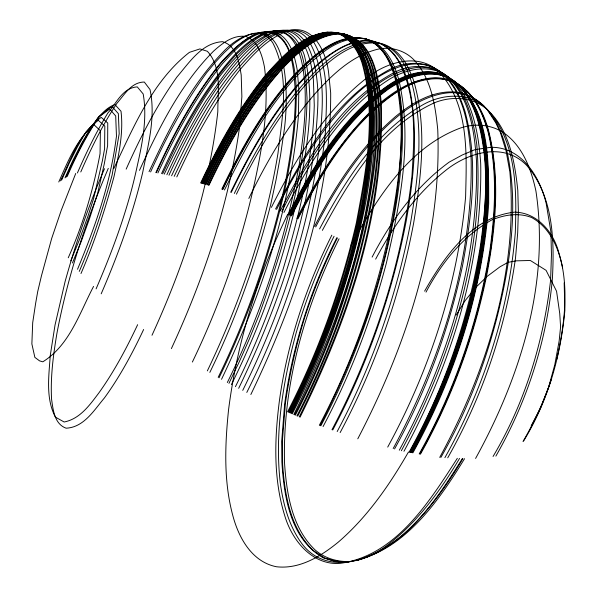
<?xml version="1.0" encoding="UTF-8"?>
<svg xmlns="http://www.w3.org/2000/svg" width="597" height="597" viewBox="0 0 597 597"><rect width="100%" height="100%" fill="white"/><g stroke="black" fill="none" stroke-linecap="round" stroke-linejoin="round"><path stroke-width="0.9" d="M556.747 359.409C564.456 324.693 569.575 287.62 558.889 252.956C553.71 232.337 537.307 212.577 514.741 212.144C471.958 216.704 444.146 256.829 424.616 291.157M551.65 378.491C544.322 400.415 534.643 421.519 523.017 441.496M68.245 257.777C82.707 225.427 92.819 191.398 99.505 156.638L100.05 153.683L100.393 130.736L93.983 124.751L93.035 125.467C76.162 140.526 67.715 161.824 58.775 181.988M75.737 173.443L61.2 210.457L51.693 238.412L41.469 275.754L37.701 291.635L35.626 303.403L32.701 322.664L31.872 343.909L34.857 357.372L39.559 360.864L42.805 361.812C69.588 345.267 79.617 312.873 93.572 286.403M70.759 260.889L79.483 239.569L87.916 216.293L93.58 198.667L102.385 160.824L104.594 148.78L104.811 126.131L98.318 120.325C78.498 134.959 70.842 159.608 60.491 180.869M72.438 262.971L81.192 241.613L89.64 218.301L97.654 193.383L104.326 163.645L107.624 145.504L107.758 123.057L101.214 117.363L95.371 121.818L85.938 132.064L77.52 146.728L69.424 162.75L61.625 180.122M77.535 269.277C94.714 227.905 109.915 185.182 115.855 140.571L116.467 136.28L115.699 115.982L109.676 109.05L98.117 117.542L89.229 130.168L80.826 144.743L72.759 160.66L65.006 177.913M79.252 271.404C92.789 240.166 103.296 207.719 112.161 174.876L119.176 133.743L118.348 113.617L112.281 106.788L109.154 108.333L99.065 116.355C85.744 135.265 75.244 155.981 66.118 177.19M80.976 273.53C94.557 242.233 105.079 209.719 113.952 176.802C118.624 155.31 123.654 133.362 121.004 111.251L114.893 104.527C103.677 108.736 97.251 119.154 91.386 128.922C82.14 144.131 74.274 160.123 67.23 176.458M104.512 168.682C88.729 205.301 75.767 243.106 65.103 281.523L55.036 325.007L50.26 355.491C48.924 375.923 45.462 398.214 55.409 417.131L64.163 422.004C80.035 418.863 89.64 405.124 98.744 393.095C114.072 371.73 126.445 348.447 137.631 324.701M108.281 168.376C85.707 221.323 67.752 276.426 56.984 333.029C53.29 354.872 50.357 377.005 51.566 399.206C53.126 409.811 54.364 423.967 66.095 428.198C83.983 427.37 94.05 410.154 104.408 397.953C119.915 376.625 132.4 353.305 143.631 329.499M96.102 288.866C113.146 249.352 128.124 208.719 137.116 166.548C142.422 142.877 147.422 118.213 143.183 93.96L137.273 86.886C122.512 87.796 116.318 103.415 107.781 113.124C96.102 132.228 86.326 152.422 77.423 172.951M101.191 293.814C118.228 254.546 132.862 214.054 142.72 172.361C148.019 145.317 155.981 117.154 150.011 89.543L144.31 82.043C131.34 82.102 124.542 94.617 116.945 103.266C102.572 124.855 91.125 148.235 80.774 171.973M113.766 168.608C133.586 127.251 152.242 81.393 189.413 52.349L199.913 48.917L207.353 51.275C221.965 67.2 217.778 91.363 217.823 111.035L217.718 112.654C208.905 189.913 184.316 264.784 151.996 335.253M126.161 169.138C140.467 137.086 156.593 105.647 176.951 76.976C189.204 62.722 201.711 42.887 222.502 41.686C236.725 45.603 239.188 62.588 241.203 75.021L241.875 96.699L239.464 127.706C228.755 204.368 203.778 278.508 171.384 348.588M139.489 170.361C159.026 127.93 180.227 84.684 213.525 51.178C222.353 43.223 233.27 34.604 245.971 36.499C258.411 41.275 262.202 55.603 264.531 67.394C269.657 109.647 261.598 152.183 252.218 193.279C238.576 251.531 218.301 308.142 192.376 362.036M149.034 171.705C168.832 129.415 189.906 86.311 222.696 52.387C234.487 39.536 259.538 22.604 272.829 42.909C290.179 76.573 282.254 117.422 277.971 153.354C265.546 228.882 240.292 301.963 207.346 370.901M150.608 171.929C166.235 137.355 184.092 103.602 206.51 72.909L215.316 62.267L224.241 52.655L233.278 44.171C291.209 -0.642 288.672 100.595 284.06 131.183L280.583 154.951L276.105 179.593L270.65 204.853C255.852 262.479 235.912 318.873 209.845 372.379M155.839 172.667C173.421 134.041 193.689 96.244 220.412 63.095L220.606 62.879C231.337 51.252 242.561 39.208 257.583 33.216L257.695 33.178C290.03 23.074 295.642 67.924 296.202 89.774L296.231 91.087C296.687 121.945 291.918 152.534 286.291 182.772L285.739 185.503C270.911 251.852 248.934 316.716 219.024 377.819M156.354 172.742C173.936 134.131 194.212 96.348 220.942 63.222C231.681 51.484 242.964 39.312 258.061 33.26L258.658 33.051M157.914 172.958C175.496 134.392 195.779 96.662 222.532 63.603C235.464 49.551 249.956 32.634 270.419 31.305C288.829 33.357 294.381 54.267 297.149 69.536L298.813 88.341L298.448 115.602C290.702 207.457 260.964 296.433 221.532 379.304M161.578 173.6C180.943 131.124 203.532 89.393 234.934 54.514L235.106 54.342C248.397 40.208 276.62 18.208 293 40.73C301.843 53.618 303.522 69.842 304.873 85.013C306.455 112.072 302.977 139.041 299.045 165.75L298.97 166.205C284.821 241.039 261.165 314.238 227.315 382.528M162.638 173.831L177.622 142.579L185.667 127.303C200.405 100.938 216.853 75.229 237.599 53.148C247.554 43.902 258.277 33.895 272.09 31.26A211.383 60.058 -70.4 0 1 283.217 32.089C306.873 42.924 305.5 76.095 307.037 98.057C305.962 172.63 284.314 245.218 259.12 314.806L249.277 339.118L239.27 361.804L228.942 383.356M164.227 174.182C187.689 125.527 212.316 73.58 255.71 39.417C264.837 32.962 276.665 27.947 287.754 32.417C296.261 37.051 301.022 46.014 304.194 54.805C315.85 100.087 307.164 147.586 298.403 192.6C284.008 259.023 261.702 323.746 231.375 384.595M166.861 174.757C178.227 149.825 190.771 125.4 205.189 102.087L205.838 101.035C225.009 74.192 244.121 41.186 277.508 30.701C304.38 26.417 311.47 60.7 313.425 80.379L314.276 105.229C312.686 161.414 298.978 216.398 282.859 269.956L282.209 271.911C269.307 311.186 253.859 349.641 235.434 386.662M168.966 175.22C184.786 141.056 202.167 107.281 224.868 77.103C237.852 60.618 251.606 43.753 270.583 33.91C311.627 14.529 318.999 76.035 317.843 102.423L317.828 104.915C313.626 203.801 281.463 299.806 238.681 388.311M171.585 175.794C193.167 130.056 216.83 83.662 253.725 48.193C267.456 34.924 293.47 19.813 308.365 40.133C328.44 73.431 321.858 115.042 318.641 151.825C306.888 234.867 279.806 315.306 242.74 390.371M174.197 176.369C197.54 127.713 222.591 77.185 264.575 41.753L265.217 41.26C278.112 30.417 300.679 23.79 312.395 39.977C329.701 67.028 326.566 101.259 325.417 131.84L325.275 133.415C322.022 164.735 316.306 195.771 308.828 226.353C293.754 283.59 273.336 339.499 246.792 392.438M176.802 176.936C194.129 139.429 213.927 102.714 239.584 70.185C252.695 54.976 266.807 39.238 285.941 31.701L286.299 31.581C312.724 21.708 326.544 52.387 328.678 73.312L330.671 92.863C331.29 198.159 295.903 300.589 250.852 394.505M218.189 377.326C248.076 316.223 270.053 251.367 284.896 185.025L285.008 184.495C290.829 153.496 295.784 122.154 295.336 90.513L295.328 90.251C293.433 70.118 293.015 35.462 266.896 31.753M287.732 214.189C257.837 275.657 237.233 341.842 228.569 409.706C224.942 444.661 223.539 480.742 232.666 515.01C238.524 537.494 251.74 561.889 276.523 566.762C299.731 569.389 320.999 556.247 338.245 542.158C367.334 517.114 389.408 485.115 408.438 452.056M200.682 182.943C218.487 144.996 238.949 107.945 265.404 75.282C282.194 56.857 301.037 35.022 327.41 32.126C369.812 30.857 372.7 86.058 374.118 116.094L374.14 116.706C373.968 145.243 370.707 173.667 365.849 201.764L365.483 203.607C351.043 276.635 326.343 347.663 292.246 413.84M201.204 183.092C218.995 145.146 239.509 108.132 265.934 75.446L266.426 74.864C283.082 56.625 301.821 35.201 327.887 32.238M201.719 183.242C221.554 141.504 244.046 100.199 275.217 65.737C290.717 50.387 309.022 31.753 332.589 32.484M202.241 183.391C222.047 141.631 244.628 100.415 275.739 65.894C291.343 50.484 309.791 31.663 333.529 32.604M202.756 183.54C222.539 141.758 245.21 100.617 276.254 66.058C292.134 50.439 311.149 30.94 335.41 32.85M203.278 183.689C230.308 130.012 258.717 71.028 311.447 38.148L320.835 34.417L329.805 32.656M203.793 183.839C223.39 142.34 246.016 101.647 276.598 67.148L277.292 66.371C287.732 55.484 299.164 45.357 312.44 38.051L312.731 37.917C320.156 34.76 328.141 31.857 336.35 32.977M204.831 184.13C224.569 142.34 247.427 101.378 278.359 66.745C292.746 52.208 308.888 36.648 329.872 33.156C358.558 29.096 370.909 60.566 374.416 83.311L374.476 83.662C381.304 131.407 374.147 179.936 364.088 226.711C349.051 292.037 326.216 355.648 295.366 415.184M205.353 184.279C225.882 141.086 249.456 98.438 282.366 63.349C297.642 48.708 316.32 31.245 339.178 33.342M205.868 184.428C225.614 142.653 248.486 101.721 279.441 67.125C293.955 52.148 310.627 36.604 331.999 33.201L340.126 33.462M206.898 184.727C226.651 142.974 249.539 102.065 280.515 67.513C294.955 52.364 311.828 36.932 333.201 33.462C354.215 30.723 368.05 51.111 372.55 68.991L376.028 84.199C381.058 116.355 378.334 149.093 374.312 181.197C361.469 262.911 334.76 342.357 296.925 415.855M207.42 184.876C229.039 139.504 254.038 94.602 289.769 58.715L290.023 58.491C304.53 45.73 322.193 31.283 342.872 33.828C359.648 37.074 368.647 53.775 373.192 68.707L373.237 68.849C383.155 105.385 379.573 143.877 375.192 180.951L375.11 181.592C362.2 263.277 335.574 342.723 297.709 416.191M208.45 185.167C230.076 139.817 255.091 94.945 290.851 59.11C305.47 46.059 323.365 31.447 344.297 34.141M208.965 185.316C228.726 143.601 251.635 102.744 282.665 68.274C297.694 52.7 315.5 35.723 338.148 33.917M221.838 189.13C241.666 147.646 264.598 106.96 295.978 73.013C313.798 55.297 336.962 32.768 364.491 38.633M222.36 189.309C242.21 147.84 265.113 107.132 296.508 73.207C313 56.722 332.32 38.223 357.088 37.529M222.882 189.488C238.807 156.063 256.874 123.422 279.478 93.998C296.373 72.886 315.38 51.73 340.715 40.835L349.275 38.499L357.588 37.678L365.498 38.857M224.45 190.033C249.822 138.773 278.269 85.625 325.126 50.805C339.88 40.021 362.222 32.432 378.319 44.76C389.483 53.514 395.393 67.118 398.96 80.476C412.84 141.049 400.057 204.092 386.266 263.501C371.304 319.962 350.424 374.931 323.081 426.579M230.711 192.189C254.329 143.877 281.605 95.393 322.753 59.752L323.096 59.491C337.753 48.238 356.64 36.574 375.819 41.932M231.233 192.376C253.024 147.369 278.396 102.945 314.47 67.767C330.551 53.126 351.208 37.589 374.207 41.424M331.828 235.151C305.731 287.179 287.306 343.223 279.381 400.96C274.493 438.996 273.232 478.615 284.739 515.644C291.873 540.113 312.149 565.613 340.171 563.344C395.886 555.747 429.489 501.555 457.324 458.309M334.051 236.285C318.462 267.105 305.933 299.425 296.246 332.566C283.142 381.065 274.635 431.78 280.172 482.085L280.269 482.951C283.105 503.271 288.321 523.778 299.97 540.964L300.351 541.472C321.477 573.008 362.207 564.762 388.311 544.471C418.004 521.39 440.526 490.54 459.556 458.429M336.835 237.696C310.336 289.754 292.59 346.185 284.642 404.065L281.702 441.37L281.888 461.944C284.038 496.637 290.291 539.061 323.432 557.934L333.85 561.098L344.76 562.449C401.311 555.27 437.086 503.443 464.556 458.69M234.352 193.45C256.165 148.496 281.597 104.132 317.768 69.095C335.484 52.387 361.812 34.23 386.953 45.626C396.923 50.126 403.848 59.013 408.676 68.551L413.258 79.52C427.467 126.139 421.37 175.899 413.639 223.106C399.893 296.097 375.058 367.028 340.141 432.586M236.427 194.167C256.359 152.862 279.642 112.505 311.067 78.789C329.134 60.737 351.745 39.977 379.349 43.253L379.535 43.275M337.387 237.979C324.417 263.583 313.574 290.232 304.686 317.522L304.127 319.343C295.739 346.753 289.47 374.804 285.418 403.176L282.381 440.855L282.635 464.309C284.754 494.809 290.187 528.658 313.455 550.643L324.499 557.934L334.32 560.896L346.021 562.225M339.059 238.822C304.5 308.03 282.433 385.177 284.545 462.988L284.62 464.294C286.732 494.353 292.112 527.494 314.634 549.494L315.268 550.076C324.872 558.449 337.656 562.09 350.238 561.493M248.815 198.443C266.852 161.197 287.918 125.049 315.074 93.662C332.156 74.849 351.752 55.842 377.095 49.387C390.341 46.17 404.781 50.215 414.146 60.096C431.318 78.662 435.303 105.348 437.735 129.564C442.041 237.516 407.184 343.991 357.79 438.81M287.56 411.826C318.291 352.148 341.193 288.508 356.282 223.121C366.133 170.63 376.983 114.833 361.819 62.252C357.006 48.447 346.887 32.887 330.708 32.238M288.344 412.161C319.096 352.514 341.939 288.866 357.081 223.517L357.372 222.136C367.118 169.966 377.677 114.527 362.566 62.304L362.483 62.088C358.013 50.021 350.596 37.604 337.723 33.268M289.12 412.497C335.268 320.179 369.05 218.942 370.871 114.937C368.856 87.192 368.901 46.021 338.148 33.313M289.903 412.833C336.059 320.544 369.804 219.353 371.692 115.385C369.61 87.58 369.752 45.775 338.581 33.357M290.687 413.169C336.842 320.917 370.573 219.763 372.513 115.833C370.364 87.968 370.603 45.521 339.014 33.41M291.463 413.505C337.484 321.589 371.095 220.845 373.334 117.303L373.334 116.281C371.125 88.349 371.453 45.282 339.447 33.454M293.806 414.512C341.812 317.164 379.147 209.092 374.797 99.206C372.095 75.379 367.797 41.715 340.73 33.589M294.59 414.848C329.022 348.163 353.797 276.501 368.185 202.853C374.819 163.809 379.595 123.713 373.797 84.252L373.573 82.826C369.804 63.678 362.782 39.074 341.156 33.633M299.269 416.863C347.432 319.634 384.289 212.069 380.468 102.281C377.7 78.782 374.17 47.312 349.864 35.902M300.045 417.199C348.23 320.007 385.02 212.472 381.282 102.721C378.58 77.938 373.871 41.499 344.775 34.253M271.389 207.368C295.388 159.586 323.79 111.788 366.386 78.252L366.752 78.006C386.55 61.797 420.154 51.76 439.982 73.021C469.496 105.721 466.541 155.504 465.623 196.376L465.578 197.197C457.645 284.739 429.646 370.036 387.714 447.093M275.568 209.04C303.261 155.921 335.021 98.58 389.789 69.416C407.072 60.349 430.736 60.737 444.549 75.759C465.667 97.692 469.235 130.527 471.137 159.466C472.996 260.658 440.668 360.148 393.184 448.563M276.612 209.457C294.702 172.884 315.932 137.452 343.372 107.072L344.193 106.162C367.267 80.864 413.579 44.574 445.69 76.446C455.496 85.841 460.862 98.744 464.981 111.43C478.63 161.974 471.794 215.457 462.451 266.135L461.988 268.202C448.332 331.253 425.773 392.445 394.55 448.929M280.269 210.92C307.828 157.75 340.32 100.833 395.221 72.006C412.617 63.349 435.803 64.125 449.675 78.841C470.384 100.595 474.496 132.624 476.518 161.309C478.473 262.322 447.153 362.043 399.311 450.205M281.829 211.547C300.082 174.675 321.731 139.041 349.887 108.833C368.08 90.416 389.244 71.371 415.878 67.648C437.705 64.677 457.295 80.416 466.294 99.236C475.787 119.019 479.055 141.019 480.645 162.697L480.712 164.615C482.413 264.829 451.354 363.767 403.96 451.287M283.963 212.48C309.895 161.906 340.865 109.952 390.013 78.864C406.535 69.036 429.124 63.969 446.086 75.498M288.269 214.435C314.037 164.317 344.842 112.923 393.445 81.968C410.02 72.364 432.683 66.663 449.81 78.155M288.806 214.681C313 167.093 342.118 119.542 385.811 87.46C402.923 75.692 425.728 66.774 445.952 75.909M289.351 214.92C314.656 165.653 344.872 115.385 392.013 84.192C409.049 73.55 433.012 66.894 451.041 79.028M289.888 215.166C314.089 167.585 343.245 120.049 386.983 88.02C404.214 76.334 427.146 67.461 447.369 76.841M319.358 425.265C350.499 366.17 373.61 302.88 388.125 237.688C398.236 187.361 406.878 134.765 396.475 83.767C392.244 66.021 384.169 45.126 365.185 38.79M320.104 425.527C369.162 329.26 404.259 222.039 401.378 112.952L399.565 96.602L396.781 81.931C392.333 64.76 384.065 44.879 365.648 38.895M320.85 425.788C344.268 381.535 362.872 334.813 377.252 286.873C393.214 230.576 404.9 172.13 402.147 113.34L400.326 96.99L397.565 82.356L393.677 69.782C388.565 55.939 378.961 41.514 363.483 38.409M290.426 215.413C314.634 167.832 343.812 120.303 387.572 88.296C404.9 76.595 428.079 67.722 448.31 77.446M290.963 215.651C315.537 167.578 345.021 119.169 389.886 87.49C408.393 74.782 435.817 66.871 455.302 81.938M291.5 215.898C315.731 168.324 344.939 120.803 388.744 88.856L389.177 88.58C406.609 76.953 430.124 68.356 450.183 78.64M331.999 429.721C373.438 350.797 401.99 264.516 411.967 175.787L412.027 174.958C414.34 137.183 417.049 95.938 398.639 61.416C394.513 54.514 388.96 48.424 381.99 44.32M296.873 218.338C317.328 177.719 341.917 138.325 375.326 107.042C392.035 92.431 411.863 78.797 434.75 77.737L434.974 77.722C465.354 77.565 483.525 107.721 489.398 134.019C500.085 179.682 495.644 227.427 487.167 273.09C474.339 336.357 452.093 397.811 420.475 454.13M297.41 218.584C323.82 168.436 354.588 115.281 405.423 86.543C423.549 76.215 448.295 74.312 464.705 88.96M297.948 218.823C322.499 171.6 351.267 123.169 396.132 92.587C414.467 79.991 440.78 72.327 460.653 85.998M332.745 429.982C367.588 364.237 392.453 293.209 406.37 220.121C413.96 176.831 418.549 131.885 409.572 88.431C405.259 71.177 397.55 51.305 380.125 43.529M337.186 431.549C372.073 365.916 396.923 294.94 410.736 221.912C418.303 176.503 424.019 128.922 411.997 83.744C407.445 67.924 398.975 50.297 382.476 44.141M314.574 226.397C335.193 185.958 360.454 146.884 395.05 116.967C412.99 101.968 435.989 88.453 460.265 92.684C486.309 98.751 500.249 125.131 506.39 149.071L506.801 150.631C516.226 192.182 513.211 235.531 505.831 277.142C494.167 340.23 472.585 401.617 440.884 457.451M315.694 226.964C334.275 190.383 356.782 155.25 386.319 126.512C403.669 109.908 424.945 94.557 449.653 92.699C462.369 92.139 474.839 97.326 483.966 106.042M319.582 228.942C344.521 182.01 374.312 133.243 421.34 105.691C441.302 93.557 470.011 91.251 487.234 109.46C517.286 142.176 516.644 190.995 515.301 232.591C508.808 311.537 483.592 388.699 444.892 457.66M322.365 230.352C349.163 180.652 381.177 126.982 434.676 102.677L435.385 102.4C453.414 95.408 475.764 97.274 489.562 111.893C509.935 132.467 514.898 162.809 517.8 190.398L518.36 211.129L517.689 232.905L515.487 258.232C505.577 328.178 482.622 396.356 447.735 457.809M401.348 450.757C451.242 357.976 485.294 250.374 476.734 144.168C473.137 119.885 467.07 92.401 447.034 76.08M409.072 452.168C444.422 388.595 468.511 318.783 480.219 247.001C486.585 203.51 489.704 157.757 476.16 115.243C471.384 101.856 464.205 88.617 452.556 79.998M409.714 452.28C457.071 364.416 489.241 264.769 485.562 164.085C483.048 135.452 478.376 102.863 455.824 82.535M410.348 452.392C452.436 376.058 479.772 290.926 486.249 203.823C487.6 168.6 486.615 131.295 469.869 99.4L464.033 90.99L456.324 82.886M410.982 452.496C455.899 370.252 485.421 277.799 487.383 183.645C486.122 150.138 484.04 111.363 459.481 85.669M411.617 452.608C458.914 364.812 491.309 265.187 487.197 164.541C484.607 135.922 479.757 103.191 456.824 83.244M412.251 452.72C457.086 370.506 486.868 278.075 488.48 183.936C487.286 150.556 484.98 112.012 460.556 86.446M412.885 452.824C454.974 376.625 482.264 291.59 488.644 204.592L488.682 203.667C488.644 163.705 490.107 113.452 457.817 83.961M531.173 425.855L540.703 407.691L548.591 387.237L554.762 364.871L559.158 340.947L560.59 326.902L559.732 313.425L556.553 291.217L546.091 270.351L530.345 260.486L516.092 260.844L507.987 262.367L500.04 266.784L487.092 276.448L475.481 287.739L465.16 300.612L456.138 315.112M351.021 245.225C376.804 198.734 408.184 147.496 460.429 128.027C474.794 123.161 491.398 124.377 504.069 133.064C522.218 145.899 530.636 167.824 535.412 188.712L535.905 190.95C549.994 283.597 519.95 377.908 475.585 458.444M419.213 453.914C454.533 390.766 478.503 321.298 489.965 249.874C495.301 210.778 497.465 170.384 488.018 131.736L487.928 131.385C483.219 115.37 476.384 98.841 463.272 87.856M419.84 454.026C455.16 390.901 479.122 321.455 490.57 250.053C495.711 211.271 498.055 171.22 488.704 132.877L488.346 131.437C484.033 116.84 477.951 102.012 466.966 91.11M439.735 457.392C486.801 370.864 518.435 271.307 509.868 171.914L505.995 150.548L500.346 132.4L495.719 122.728L487.286 109.729M372.118 257.12C390.99 220.711 415.803 186.48 449.205 162.108L462.242 154.996L474.772 149.713L490.495 147.325C521.524 146.496 539.882 176.824 546.203 203.495L550.897 231.823L551.456 254.762L550.598 280.284C543.404 342.044 524.957 402.885 493.055 456.481M523.606 440.974C547.83 401.49 560.65 356.193 564.881 310.283L564.172 282.806M495.876 456.108C526.979 401.803 546.919 340.671 552.419 278.269C554.456 239.695 553.292 196.077 526.636 165.339C504.405 142.31 469.981 151.892 447.556 168.944C416.825 192.749 393.789 225.069 375.662 259.135M426.012 292.12C441.399 263.038 462.682 236.24 491.771 219.942C504.525 214.786 518.39 212.405 531.554 217.495C550.173 227.591 558.538 248.083 562.62 267.822M462.339 458.578C436.459 500.204 405.594 546.568 355.708 560.687M462.899 458.6C446.526 486.294 427.474 512.711 403.654 534.502C389.744 546.165 373.938 556.031 356.215 560.59M343.827 34.036L345.685 34.454M374.715 41.566L381.102 43.85M449.399 77.856L458.317 84.311M453.019 80.319L457.324 83.602"/></g></svg>
